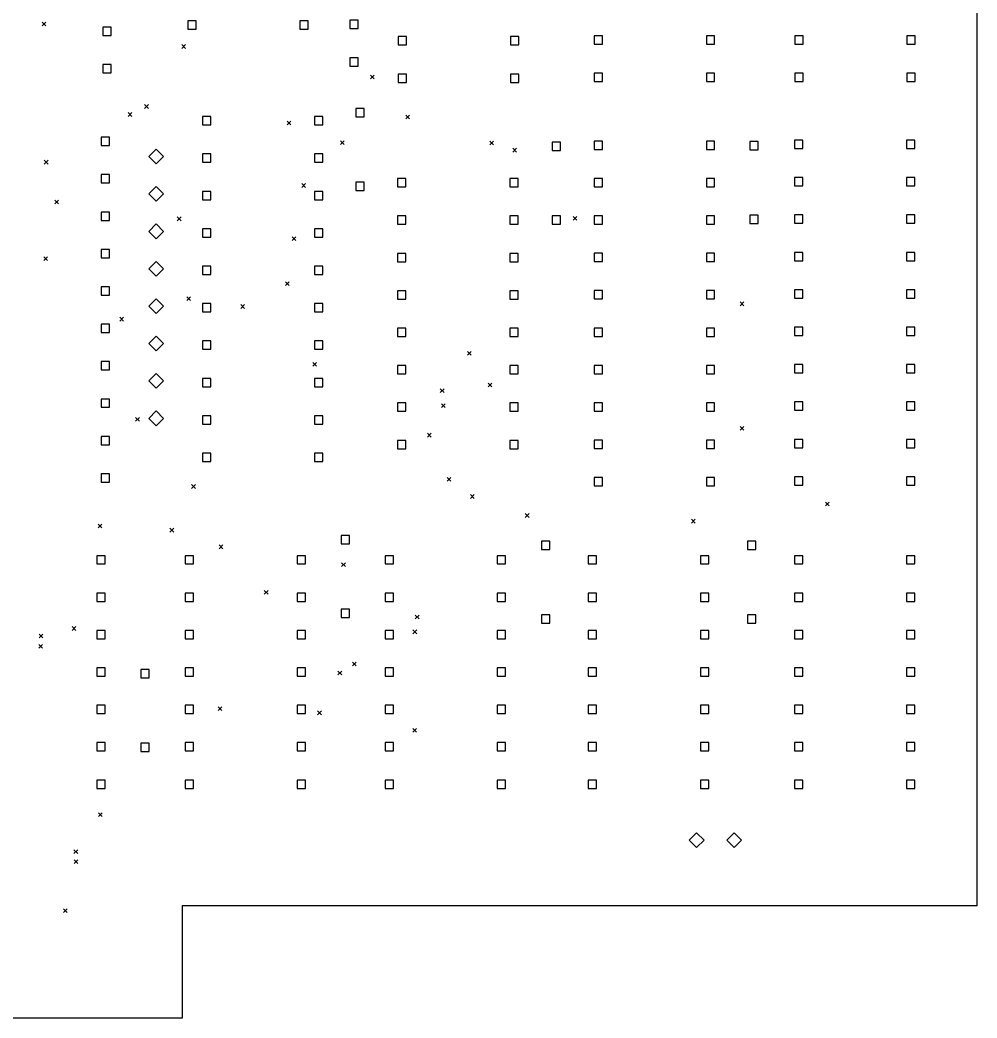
# Model space of a CAD drawing. Extents: x 0.4 to 10.5, y -7.5 to -0.9.
# Drawn here: x 7.941 to 10.5, y -6.2 to -3.531 of the extents above; entities that cross this region are included whole.
import ezdxf

# ---------------------------------------------------------------- set-up
doc = ezdxf.new("R2010")
doc.units = 0
doc.header["$MEASUREMENT"] = 0
doc.layers.add('BLACK', color=7, linetype='CONTINUOUS')

msp = doc.modelspace()

# ---------------------------------------------------------------- linework, layer by layer
at = {"layer": 'BLACK', "linetype": 'CONTINUOUS'}
for p, q in [((10.5, -5.9), (10.5, -1.15)), ((8.00033, -3.53738), (8.01033, -3.54738)), ((8.01033, -3.53738), (8.00033, -3.54738)), ((8.41192, -3.53375), (8.38965, -3.53375)), ((8.38965, -3.53375), (8.38965, -3.55602)), ((8.41192, -3.55602), (8.41192, -3.53375)), ((8.71192, -3.53375), (8.68965, -3.53375)), ((8.68965, -3.53375), (8.68965, -3.55602)), ((8.71192, -3.55602), (8.71192, -3.53375)), ((8.84578, -3.53217), (8.82351, -3.53217)), ((8.82351, -3.53217), (8.82351, -3.55444)), ((8.84578, -3.55444), (8.84578, -3.53217)), ((8.18515, -3.55028), (8.16288, -3.55028)), ((8.16288, -3.55028), (8.16288, -3.57255)), ((8.16288, -3.57255), (8.18515, -3.57255)), ((8.18515, -3.57255), (8.18515, -3.55028)), ((8.38965, -3.55602), (8.41192, -3.55602)), ((8.68965, -3.55602), (8.71192, -3.55602)), ((8.82351, -3.55444), (8.84578, -3.55444)), ((8.97492, -3.57587), (8.95264, -3.57587)), ((8.95264, -3.57587), (8.95264, -3.59814)), ((8.97492, -3.59814), (8.97492, -3.57587)), ((9.27492, -3.57587), (9.25264, -3.57587)), ((9.25264, -3.57587), (9.25264, -3.59814)), ((9.27492, -3.59814), (9.27492, -3.57587)), ((9.49854, -3.5739), (9.47627, -3.5739)), ((9.47627, -3.5739), (9.47627, -3.59618)), ((9.49854, -3.59618), (9.49854, -3.5739)), ((9.79854, -3.5739), (9.77627, -3.5739)), ((9.77627, -3.5739), (9.77627, -3.59618)), ((9.79854, -3.59618), (9.79854, -3.5739)), ((10.0348, -3.5739), (10.0125, -3.5739)), ((10.0125, -3.5739), (10.0125, -3.59618)), ((10.0348, -3.59618), (10.0348, -3.5739)), ((10.3348, -3.5739), (10.3125, -3.5739)), ((10.3125, -3.5739), (10.3125, -3.59618)), ((10.3348, -3.59618), (10.3348, -3.5739)), ((8.37367, -3.59728), (8.38367, -3.60728)), ((8.38367, -3.59728), (8.37367, -3.60728)), ((8.95264, -3.59814), (8.97492, -3.59814)), ((9.25264, -3.59814), (9.27492, -3.59814)), ((9.47627, -3.59618), (9.49854, -3.59618)), ((9.77627, -3.59618), (9.79854, -3.59618)), ((10.0125, -3.59618), (10.0348, -3.59618)), ((10.3125, -3.59618), (10.3348, -3.59618)), ((8.18515, -3.65028), (8.16288, -3.65028)), ((8.16288, -3.65028), (8.16288, -3.67255)), ((8.18515, -3.67255), (8.18515, -3.65028)), ((8.84578, -3.63217), (8.82351, -3.63217)), ((8.82351, -3.63217), (8.82351, -3.65444)), ((8.82351, -3.65444), (8.84578, -3.65444)), ((8.84578, -3.65444), (8.84578, -3.63217)), ((8.16288, -3.67255), (8.18515, -3.67255)), ((8.87814, -3.67881), (8.88814, -3.68881)), ((8.88814, -3.67881), (8.87814, -3.68881)), ((8.97492, -3.67587), (8.95264, -3.67587)), ((8.95264, -3.67587), (8.95264, -3.69814)), ((8.97492, -3.69814), (8.97492, -3.67587)), ((9.27492, -3.67587), (9.25264, -3.67587)), ((9.25264, -3.67587), (9.25264, -3.69814)), ((9.27492, -3.69814), (9.27492, -3.67587)), ((9.49854, -3.6739), (9.47627, -3.6739)), ((9.47627, -3.6739), (9.47627, -3.69617)), ((9.49854, -3.69617), (9.49854, -3.6739)), ((9.79854, -3.6739), (9.77627, -3.6739)), ((9.77627, -3.6739), (9.77627, -3.69617)), ((9.79854, -3.69617), (9.79854, -3.6739)), ((10.0348, -3.6739), (10.0125, -3.6739)), ((10.0125, -3.6739), (10.0125, -3.69617)), ((10.0348, -3.69617), (10.0348, -3.6739)), ((10.3348, -3.6739), (10.3125, -3.6739)), ((10.3125, -3.6739), (10.3125, -3.69617)), ((10.3348, -3.69617), (10.3348, -3.6739)), ((8.95264, -3.69814), (8.97492, -3.69814)), ((9.25264, -3.69814), (9.27492, -3.69814)), ((9.47627, -3.69617), (9.49854, -3.69617)), ((9.77627, -3.69617), (9.79854, -3.69617)), ((10.0125, -3.69617), (10.0348, -3.69617)), ((10.3125, -3.69617), (10.3348, -3.69617)), ((8.27463, -3.75766), (8.28463, -3.76766)), ((8.28463, -3.75766), (8.27463, -3.76766)), ((8.23074, -3.77894), (8.24074, -3.78894)), ((8.24074, -3.77894), (8.23074, -3.78894)), ((8.86153, -3.76839), (8.83926, -3.76839)), ((8.83926, -3.76839), (8.83926, -3.79066)), ((8.86153, -3.79066), (8.86153, -3.76839)), ((8.97244, -3.786), (8.98244, -3.796)), ((8.98244, -3.786), (8.97244, -3.796)), ((8.45129, -3.78965), (8.42902, -3.78965)), ((8.42902, -3.78965), (8.42902, -3.81192)), ((8.42902, -3.81192), (8.45129, -3.81192)), ((8.45129, -3.81192), (8.45129, -3.78965)), ((8.65585, -3.80211), (8.66585, -3.81211)), ((8.66585, -3.80211), (8.65585, -3.81211)), ((8.75129, -3.78965), (8.72902, -3.78965)), ((8.72902, -3.78965), (8.72902, -3.81192)), ((8.72902, -3.81192), (8.75129, -3.81192)), ((8.75129, -3.81192), (8.75129, -3.78965)), ((8.83926, -3.79066), (8.86153, -3.79066)), ((8.18043, -3.84477), (8.15816, -3.84477)), ((8.15816, -3.84477), (8.15816, -3.86704)), ((8.15816, -3.86704), (8.18043, -3.86704)), ((8.18043, -3.86704), (8.18043, -3.84477)), ((8.798, -3.8543), (8.808, -3.8643)), ((8.808, -3.8543), (8.798, -3.8643)), ((9.19737, -3.85537), (9.20737, -3.86537)), ((9.20737, -3.85537), (9.19737, -3.86537)), ((9.38614, -3.85796), (9.36386, -3.85796)), ((9.36386, -3.85796), (9.36386, -3.88023)), ((9.38614, -3.88023), (9.38614, -3.85796)), ((9.49854, -3.85501), (9.47627, -3.85501)), ((9.47627, -3.85501), (9.47627, -3.87728)), ((9.49854, -3.87728), (9.49854, -3.85501)), ((9.79854, -3.85501), (9.77627, -3.85501)), ((9.77627, -3.85501), (9.77627, -3.87728)), ((9.79854, -3.87728), (9.79854, -3.85501)), ((9.91468, -3.85599), (9.89241, -3.85599)), ((9.89241, -3.85599), (9.89241, -3.87826)), ((9.91468, -3.87826), (9.91468, -3.85599)), ((10.034, -3.85264), (10.0117, -3.85264)), ((10.0117, -3.85264), (10.0117, -3.87492)), ((10.034, -3.87492), (10.034, -3.85264)), ((10.334, -3.85264), (10.3117, -3.85264)), ((10.3117, -3.85264), (10.3117, -3.87492)), ((10.334, -3.87492), (10.334, -3.85264)), ((8.30512, -3.87677), (8.28543, -3.89646)), ((8.3248, -3.89646), (8.30512, -3.87677)), ((8.45129, -3.88965), (8.42902, -3.88965)), ((8.42902, -3.88965), (8.42902, -3.91192)), ((8.45129, -3.91192), (8.45129, -3.88965)), ((8.75129, -3.88965), (8.72902, -3.88965)), ((8.72902, -3.88965), (8.72902, -3.91192)), ((8.75129, -3.91192), (8.75129, -3.88965)), ((9.2591, -3.87438), (9.2691, -3.88438)), ((9.2691, -3.87438), (9.2591, -3.88438)), ((9.36386, -3.88023), (9.38614, -3.88023)), ((9.47627, -3.87728), (9.49854, -3.87728)), ((9.77627, -3.87728), (9.79854, -3.87728)), ((9.89241, -3.87826), (9.91468, -3.87826)), ((10.0117, -3.87492), (10.034, -3.87492)), ((10.3117, -3.87492), (10.334, -3.87492)), ((8.00638, -3.90646), (8.01638, -3.91646)), ((8.01638, -3.90646), (8.00638, -3.91646)), ((8.28543, -3.89646), (8.30512, -3.91614)), ((8.30512, -3.91614), (8.3248, -3.89646)), ((8.42902, -3.91192), (8.45129, -3.91192)), ((8.72902, -3.91192), (8.75129, -3.91192)), ((8.18043, -3.94477), (8.15816, -3.94477)), ((8.15816, -3.94477), (8.15816, -3.96704)), ((8.18043, -3.96704), (8.18043, -3.94477)), ((8.15816, -3.96704), (8.18043, -3.96704)), ((8.69465, -3.96893), (8.70465, -3.97893)), ((8.70465, -3.96893), (8.69465, -3.97893)), ((8.86153, -3.96524), (8.83926, -3.96524)), ((8.83926, -3.96524), (8.83926, -3.98751)), ((8.86153, -3.98751), (8.86153, -3.96524)), ((8.97295, -3.9554), (8.95068, -3.9554)), ((8.95068, -3.9554), (8.95068, -3.97767)), ((8.97295, -3.97767), (8.97295, -3.9554)), ((9.27295, -3.9554), (9.25068, -3.9554)), ((9.25068, -3.9554), (9.25068, -3.97767)), ((9.27295, -3.97767), (9.27295, -3.9554)), ((9.49854, -3.95501), (9.47627, -3.95501)), ((9.47627, -3.95501), (9.47627, -3.97728)), ((9.49854, -3.97728), (9.49854, -3.95501)), ((9.79854, -3.95501), (9.77627, -3.95501)), ((9.77627, -3.95501), (9.77627, -3.97728)), ((9.79854, -3.97728), (9.79854, -3.95501)), ((10.034, -3.95264), (10.0117, -3.95264)), ((10.0117, -3.95264), (10.0117, -3.97492)), ((10.0117, -3.97492), (10.034, -3.97492)), ((10.034, -3.97492), (10.034, -3.95264)), ((10.334, -3.95264), (10.3117, -3.95264)), ((10.3117, -3.95264), (10.3117, -3.97492)), ((10.3117, -3.97492), (10.334, -3.97492)), ((10.334, -3.97492), (10.334, -3.95264)), ((8.30512, -3.97677), (8.28543, -3.99646)), ((8.28543, -3.99646), (8.30512, -4.01614)), ((8.3248, -3.99646), (8.30512, -3.97677)), ((8.30512, -4.01614), (8.3248, -3.99646)), ((8.45129, -3.98965), (8.42902, -3.98965)), ((8.42902, -3.98965), (8.42902, -4.01192)), ((8.45129, -4.01192), (8.45129, -3.98965)), ((8.75129, -3.98965), (8.72902, -3.98965)), ((8.72902, -3.98965), (8.72902, -4.01192)), ((8.75129, -4.01192), (8.75129, -3.98965)), ((8.83926, -3.98751), (8.86153, -3.98751)), ((8.95068, -3.97767), (8.97295, -3.97767)), ((9.25068, -3.97767), (9.27295, -3.97767)), ((9.47627, -3.97728), (9.49854, -3.97728)), ((9.77627, -3.97728), (9.79854, -3.97728)), ((8.03463, -4.01289), (8.04463, -4.02289)), ((8.04463, -4.01289), (8.03463, -4.02289)), ((8.42902, -4.01192), (8.45129, -4.01192)), ((8.72902, -4.01192), (8.75129, -4.01192)), ((8.18043, -4.04477), (8.15816, -4.04477)), ((8.15816, -4.04477), (8.15816, -4.06704)), ((8.18043, -4.06704), (8.18043, -4.04477)), ((8.97295, -4.0554), (8.95068, -4.0554)), ((8.95068, -4.0554), (8.95068, -4.07767)), ((8.97295, -4.07767), (8.97295, -4.0554)), ((9.27295, -4.0554), (9.25068, -4.0554)), ((9.25068, -4.0554), (9.25068, -4.07767)), ((9.27295, -4.07767), (9.27295, -4.0554)), ((9.38614, -4.05481), (9.36386, -4.05481)), ((9.36386, -4.05481), (9.36386, -4.07708)), ((9.38614, -4.07708), (9.38614, -4.05481)), ((9.49854, -4.05501), (9.47627, -4.05501)), ((9.47627, -4.05501), (9.47627, -4.07728)), ((9.49854, -4.07728), (9.49854, -4.05501)), ((9.79854, -4.05501), (9.77627, -4.05501)), ((9.77627, -4.05501), (9.77627, -4.07728)), ((9.79854, -4.07728), (9.79854, -4.05501)), ((9.91468, -4.05284), (9.89241, -4.05284)), ((9.89241, -4.05284), (9.89241, -4.07511)), ((9.91468, -4.07511), (9.91468, -4.05284)), ((10.034, -4.05264), (10.0117, -4.05264)), ((10.0117, -4.05264), (10.0117, -4.07492)), ((10.034, -4.07492), (10.034, -4.05264)), ((10.334, -4.05264), (10.3117, -4.05264)), ((10.3117, -4.05264), (10.3117, -4.07492)), ((10.334, -4.07492), (10.334, -4.05264)), ((8.15816, -4.06704), (8.18043, -4.06704)), ((8.30512, -4.07677), (8.28543, -4.09646)), ((8.3248, -4.09646), (8.30512, -4.07677)), ((8.3619, -4.05809), (8.3719, -4.06809)), ((8.3719, -4.05809), (8.3619, -4.06809)), ((8.95068, -4.07767), (8.97295, -4.07767)), ((9.25068, -4.07767), (9.27295, -4.07767)), ((9.36386, -4.07708), (9.38614, -4.07708)), ((9.42014, -4.05694), (9.43014, -4.06694)), ((9.43014, -4.05694), (9.42014, -4.06694)), ((9.47627, -4.07728), (9.49854, -4.07728)), ((9.77627, -4.07728), (9.79854, -4.07728)), ((9.89241, -4.07511), (9.91468, -4.07511)), ((10.0117, -4.07492), (10.034, -4.07492)), ((10.3117, -4.07492), (10.334, -4.07492)), ((8.28543, -4.09646), (8.30512, -4.11614)), ((8.30512, -4.11614), (8.3248, -4.09646)), ((8.45129, -4.08965), (8.42902, -4.08965)), ((8.42902, -4.08965), (8.42902, -4.11192)), ((8.45129, -4.11192), (8.45129, -4.08965)), ((8.75129, -4.08965), (8.72902, -4.08965)), ((8.72902, -4.08965), (8.72902, -4.11192)), ((8.75129, -4.11192), (8.75129, -4.08965)), ((8.42902, -4.11192), (8.45129, -4.11192)), ((8.66909, -4.11138), (8.67909, -4.12138)), ((8.67909, -4.11138), (8.66909, -4.12138)), ((8.72902, -4.11192), (8.75129, -4.11192)), ((8.18043, -4.14477), (8.15816, -4.14477)), ((8.15816, -4.14477), (8.15816, -4.16704)), ((8.18043, -4.16704), (8.18043, -4.14477)), ((8.97295, -4.1554), (8.95068, -4.1554)), ((8.95068, -4.1554), (8.95068, -4.17767)), ((8.97295, -4.17767), (8.97295, -4.1554)), ((9.27295, -4.1554), (9.25068, -4.1554)), ((9.25068, -4.1554), (9.25068, -4.17767)), ((9.27295, -4.17767), (9.27295, -4.1554)), ((9.49854, -4.15501), (9.47627, -4.15501)), ((9.47627, -4.15501), (9.47627, -4.17728)), ((9.49854, -4.17728), (9.49854, -4.15501)), ((9.79854, -4.15501), (9.77627, -4.15501)), ((9.77627, -4.15501), (9.77627, -4.17728)), ((9.79854, -4.17728), (9.79854, -4.15501)), ((10.034, -4.15264), (10.0117, -4.15264)), ((10.0117, -4.15264), (10.0117, -4.17492)), ((10.034, -4.17492), (10.034, -4.15264)), ((10.334, -4.15264), (10.3117, -4.15264)), ((10.3117, -4.15264), (10.3117, -4.17492)), ((10.334, -4.17492), (10.334, -4.15264)), ((8.0051, -4.16447), (8.0151, -4.17447)), ((8.0151, -4.16447), (8.0051, -4.17447)), ((8.15816, -4.16704), (8.18043, -4.16704)), ((8.30512, -4.17677), (8.28543, -4.19646)), ((8.3248, -4.19646), (8.30512, -4.17677)), ((8.45129, -4.18965), (8.42902, -4.18965)), ((8.42902, -4.18965), (8.42902, -4.21192)), ((8.45129, -4.21192), (8.45129, -4.18965)), ((8.75129, -4.18965), (8.72902, -4.18965)), ((8.72902, -4.18965), (8.72902, -4.21192)), ((8.75129, -4.21192), (8.75129, -4.18965)), ((8.95068, -4.17767), (8.97295, -4.17767)), ((9.25068, -4.17767), (9.27295, -4.17767)), ((9.47627, -4.17728), (9.49854, -4.17728)), ((9.77627, -4.17728), (9.79854, -4.17728)), ((10.0117, -4.17492), (10.034, -4.17492)), ((10.3117, -4.17492), (10.334, -4.17492)), ((8.28543, -4.19646), (8.30512, -4.21614)), ((8.30512, -4.21614), (8.3248, -4.19646)), ((8.42902, -4.21192), (8.45129, -4.21192)), ((8.72902, -4.21192), (8.75129, -4.21192)), ((8.65114, -4.23106), (8.66114, -4.24106)), ((8.66114, -4.23106), (8.65114, -4.24106)), ((8.18043, -4.24477), (8.15816, -4.24477)), ((8.15816, -4.24477), (8.15816, -4.26704)), ((8.15816, -4.26704), (8.18043, -4.26704)), ((8.18043, -4.26704), (8.18043, -4.24477)), ((8.97295, -4.2554), (8.95068, -4.2554)), ((8.95068, -4.2554), (8.95068, -4.27767)), ((8.97295, -4.27767), (8.97295, -4.2554)), ((9.27295, -4.2554), (9.25068, -4.2554)), ((9.25068, -4.2554), (9.25068, -4.27767)), ((9.27295, -4.27767), (9.27295, -4.2554)), ((9.49854, -4.25501), (9.47627, -4.25501)), ((9.47627, -4.25501), (9.47627, -4.27728)), ((9.49854, -4.27728), (9.49854, -4.25501)), ((9.79854, -4.25501), (9.77627, -4.25501)), ((9.77627, -4.25501), (9.77627, -4.27728)), ((9.79854, -4.27728), (9.79854, -4.25501)), ((10.034, -4.25264), (10.0117, -4.25264)), ((10.0117, -4.25264), (10.0117, -4.27492)), ((10.034, -4.27492), (10.034, -4.25264)), ((10.334, -4.25264), (10.3117, -4.25264)), ((10.3117, -4.25264), (10.3117, -4.27492)), ((10.334, -4.27492), (10.334, -4.25264)), ((8.30512, -4.27677), (8.28543, -4.29646)), ((8.28543, -4.29646), (8.30512, -4.31614)), ((8.3248, -4.29646), (8.30512, -4.27677)), ((8.30512, -4.31614), (8.3248, -4.29646)), ((8.38702, -4.27159), (8.39702, -4.28159)), ((8.39702, -4.27159), (8.38702, -4.28159)), ((8.45129, -4.28965), (8.42902, -4.28965)), ((8.42902, -4.28965), (8.42902, -4.31192)), ((8.45129, -4.31192), (8.45129, -4.28965)), ((8.53178, -4.29241), (8.54178, -4.30241)), ((8.54178, -4.29241), (8.53178, -4.30241)), ((8.75129, -4.28965), (8.72902, -4.28965)), ((8.72902, -4.28965), (8.72902, -4.31192)), ((8.75129, -4.31192), (8.75129, -4.28965)), ((8.95068, -4.27767), (8.97295, -4.27767)), ((9.25068, -4.27767), (9.27295, -4.27767)), ((9.47627, -4.27728), (9.49854, -4.27728)), ((9.77627, -4.27728), (9.79854, -4.27728)), ((9.86628, -4.28529), (9.87628, -4.29529)), ((9.87628, -4.28529), (9.86628, -4.29529)), ((10.0117, -4.27492), (10.034, -4.27492)), ((10.3117, -4.27492), (10.334, -4.27492)), ((8.42902, -4.31192), (8.45129, -4.31192)), ((8.72902, -4.31192), (8.75129, -4.31192)), ((8.18043, -4.34477), (8.15816, -4.34477)), ((8.15816, -4.34477), (8.15816, -4.36704)), ((8.18043, -4.36704), (8.18043, -4.34477)), ((8.20847, -4.32635), (8.21847, -4.33635)), ((8.21847, -4.32635), (8.20847, -4.33635)), ((8.15816, -4.36704), (8.18043, -4.36704)), ((8.97295, -4.3554), (8.95068, -4.3554)), ((8.95068, -4.3554), (8.95068, -4.37767)), ((8.97295, -4.37767), (8.97295, -4.3554)), ((9.27295, -4.3554), (9.25068, -4.3554)), ((9.25068, -4.3554), (9.25068, -4.37767)), ((9.27295, -4.37767), (9.27295, -4.3554)), ((9.49854, -4.35501), (9.47627, -4.35501)), ((9.47627, -4.35501), (9.47627, -4.37728)), ((9.49854, -4.37728), (9.49854, -4.35501)), ((9.79854, -4.35501), (9.77627, -4.35501)), ((9.77627, -4.35501), (9.77627, -4.37728)), ((9.79854, -4.37728), (9.79854, -4.35501)), ((10.034, -4.35264), (10.0117, -4.35264)), ((10.0117, -4.35264), (10.0117, -4.37492)), ((10.0117, -4.37492), (10.034, -4.37492)), ((10.034, -4.37492), (10.034, -4.35264)), ((10.334, -4.35264), (10.3117, -4.35264)), ((10.3117, -4.35264), (10.3117, -4.37492)), ((10.3117, -4.37492), (10.334, -4.37492)), ((10.334, -4.37492), (10.334, -4.35264)), ((8.30512, -4.37677), (8.28543, -4.39646)), ((8.28543, -4.39646), (8.30512, -4.41614)), ((8.3248, -4.39646), (8.30512, -4.37677)), ((8.30512, -4.41614), (8.3248, -4.39646)), ((8.45129, -4.38965), (8.42902, -4.38965)), ((8.42902, -4.38965), (8.42902, -4.41192)), ((8.45129, -4.41192), (8.45129, -4.38965)), ((8.75129, -4.38965), (8.72902, -4.38965)), ((8.72902, -4.38965), (8.72902, -4.41192)), ((8.75129, -4.41192), (8.75129, -4.38965)), ((8.95068, -4.37767), (8.97295, -4.37767)), ((9.25068, -4.37767), (9.27295, -4.37767)), ((9.47627, -4.37728), (9.49854, -4.37728)), ((9.77627, -4.37728), (9.79854, -4.37728)), ((8.42902, -4.41192), (8.45129, -4.41192)), ((8.72902, -4.41192), (8.75129, -4.41192)), ((9.13765, -4.41742), (9.14765, -4.42742)), ((9.14765, -4.41742), (9.13765, -4.42742)), ((8.18043, -4.44477), (8.15816, -4.44477)), ((8.15816, -4.44477), (8.15816, -4.46704)), ((8.18043, -4.46704), (8.18043, -4.44477)), ((8.72407, -4.44696), (8.73407, -4.45696)), ((8.73407, -4.44696), (8.72407, -4.45696)), ((8.97295, -4.4554), (8.95068, -4.4554)), ((8.95068, -4.4554), (8.95068, -4.47767)), ((8.97295, -4.47767), (8.97295, -4.4554)), ((9.27295, -4.4554), (9.25068, -4.4554)), ((9.25068, -4.4554), (9.25068, -4.47767)), ((9.27295, -4.47767), (9.27295, -4.4554)), ((9.49854, -4.45501), (9.47627, -4.45501)), ((9.47627, -4.45501), (9.47627, -4.47728)), ((9.49854, -4.47728), (9.49854, -4.45501)), ((9.79854, -4.45501), (9.77627, -4.45501)), ((9.77627, -4.45501), (9.77627, -4.47728)), ((9.79854, -4.47728), (9.79854, -4.45501)), ((10.034, -4.45264), (10.0117, -4.45264)), ((10.0117, -4.45264), (10.0117, -4.47492)), ((10.034, -4.47492), (10.034, -4.45264)), ((10.334, -4.45264), (10.3117, -4.45264)), ((10.3117, -4.45264), (10.3117, -4.47492)), ((10.334, -4.47492), (10.334, -4.45264)), ((8.15816, -4.46704), (8.18043, -4.46704)), ((8.30512, -4.47677), (8.28543, -4.49646)), ((8.3248, -4.49646), (8.30512, -4.47677)), ((8.95068, -4.47767), (8.97295, -4.47767)), ((9.25068, -4.47767), (9.27295, -4.47767)), ((9.47627, -4.47728), (9.49854, -4.47728)), ((9.77627, -4.47728), (9.79854, -4.47728)), ((10.0117, -4.47492), (10.034, -4.47492)), ((10.3117, -4.47492), (10.334, -4.47492)), ((8.28543, -4.49646), (8.30512, -4.51614)), ((8.30512, -4.51614), (8.3248, -4.49646)), ((8.45129, -4.48965), (8.42902, -4.48965)), ((8.42902, -4.48965), (8.42902, -4.51192)), ((8.45129, -4.51192), (8.45129, -4.48965)), ((8.75129, -4.48965), (8.72902, -4.48965)), ((8.72902, -4.48965), (8.72902, -4.51192)), ((8.75129, -4.51192), (8.75129, -4.48965)), ((9.19273, -4.50228), (9.20273, -4.51228)), ((9.20273, -4.50228), (9.19273, -4.51228)), ((8.42902, -4.51192), (8.45129, -4.51192)), ((8.72902, -4.51192), (8.75129, -4.51192)), ((9.06503, -4.51717), (9.07503, -4.52717)), ((9.07503, -4.51717), (9.06503, -4.52717)), ((8.18043, -4.54477), (8.15816, -4.54477)), ((8.15816, -4.54477), (8.15816, -4.56704)), ((8.18043, -4.56704), (8.18043, -4.54477)), ((8.97295, -4.5554), (8.95068, -4.5554)), ((8.95068, -4.5554), (8.95068, -4.57767)), ((8.97295, -4.57767), (8.97295, -4.5554)), ((9.0683, -4.55743), (9.0783, -4.56743)), ((9.0783, -4.55743), (9.0683, -4.56743)), ((9.27295, -4.5554), (9.25068, -4.5554)), ((9.25068, -4.5554), (9.25068, -4.57767)), ((9.27295, -4.57767), (9.27295, -4.5554)), ((9.49854, -4.55501), (9.47627, -4.55501)), ((9.47627, -4.55501), (9.47627, -4.57728)), ((9.49854, -4.57728), (9.49854, -4.55501)), ((9.79854, -4.55501), (9.77627, -4.55501)), ((9.77627, -4.55501), (9.77627, -4.57728)), ((9.79854, -4.57728), (9.79854, -4.55501)), ((10.034, -4.55264), (10.0117, -4.55264)), ((10.0117, -4.55264), (10.0117, -4.57492)), ((10.034, -4.57492), (10.034, -4.55264)), ((10.334, -4.55264), (10.3117, -4.55264)), ((10.3117, -4.55264), (10.3117, -4.57492)), ((10.334, -4.57492), (10.334, -4.55264)), ((8.15816, -4.56704), (8.18043, -4.56704)), ((8.30512, -4.57677), (8.28543, -4.59646)), ((8.3248, -4.59646), (8.30512, -4.57677)), ((8.45129, -4.58965), (8.42902, -4.58965)), ((8.42902, -4.58965), (8.42902, -4.61192)), ((8.45129, -4.61192), (8.45129, -4.58965)), ((8.75129, -4.58965), (8.72902, -4.58965)), ((8.72902, -4.58965), (8.72902, -4.61192)), ((8.75129, -4.61192), (8.75129, -4.58965)), ((8.95068, -4.57767), (8.97295, -4.57767)), ((9.25068, -4.57767), (9.27295, -4.57767)), ((9.47627, -4.57728), (9.49854, -4.57728)), ((9.77627, -4.57728), (9.79854, -4.57728)), ((10.0117, -4.57492), (10.034, -4.57492)), ((10.3117, -4.57492), (10.334, -4.57492)), ((8.25047, -4.59381), (8.26047, -4.60381)), ((8.26047, -4.59381), (8.25047, -4.60381)), ((8.28543, -4.59646), (8.30512, -4.61614)), ((8.30512, -4.61614), (8.3248, -4.59646)), ((8.42902, -4.61192), (8.45129, -4.61192)), ((8.72902, -4.61192), (8.75129, -4.61192)), ((9.03098, -4.63642), (9.04098, -4.64642)), ((9.04098, -4.63642), (9.03098, -4.64642)), ((9.86657, -4.61791), (9.87657, -4.62791)), ((9.87657, -4.61791), (9.86657, -4.62791)), ((8.18043, -4.64477), (8.15816, -4.64477)), ((8.15816, -4.64477), (8.15816, -4.66704)), ((8.15816, -4.66704), (8.18043, -4.66704)), ((8.18043, -4.66704), (8.18043, -4.64477)), ((8.97295, -4.6554), (8.95068, -4.6554)), ((8.95068, -4.6554), (8.95068, -4.67767)), ((8.97295, -4.67767), (8.97295, -4.6554)), ((9.27295, -4.6554), (9.25068, -4.6554)), ((9.25068, -4.6554), (9.25068, -4.67767)), ((9.27295, -4.67767), (9.27295, -4.6554)), ((9.49854, -4.65501), (9.47627, -4.65501)), ((9.47627, -4.65501), (9.47627, -4.67728)), ((9.49854, -4.67728), (9.49854, -4.65501)), ((9.79854, -4.65501), (9.77627, -4.65501)), ((9.77627, -4.65501), (9.77627, -4.67728)), ((9.79854, -4.67728), (9.79854, -4.65501)), ((10.034, -4.65264), (10.0117, -4.65264)), ((10.0117, -4.65264), (10.0117, -4.67492)), ((10.034, -4.67492), (10.034, -4.65264)), ((10.334, -4.65264), (10.3117, -4.65264)), ((10.3117, -4.65264), (10.3117, -4.67492)), ((10.334, -4.67492), (10.334, -4.65264)), ((8.45129, -4.68965), (8.42902, -4.68965)), ((8.42902, -4.68965), (8.42902, -4.71192)), ((8.45129, -4.71192), (8.45129, -4.68965)), ((8.75129, -4.68965), (8.72902, -4.68965)), ((8.72902, -4.68965), (8.72902, -4.71192)), ((8.75129, -4.71192), (8.75129, -4.68965)), ((8.95068, -4.67767), (8.97295, -4.67767)), ((9.25068, -4.67767), (9.27295, -4.67767)), ((9.47627, -4.67728), (9.49854, -4.67728)), ((9.77627, -4.67728), (9.79854, -4.67728)), ((10.0117, -4.67492), (10.034, -4.67492)), ((10.3117, -4.67492), (10.334, -4.67492)), ((8.42902, -4.71192), (8.45129, -4.71192)), ((8.72902, -4.71192), (8.75129, -4.71192)), ((8.18043, -4.74477), (8.15816, -4.74477)), ((8.15816, -4.74477), (8.15816, -4.76704)), ((8.18043, -4.76704), (8.18043, -4.74477)), ((8.15816, -4.76704), (8.18043, -4.76704)), ((8.40016, -4.77368), (8.41016, -4.78368)), ((8.41016, -4.77368), (8.40016, -4.78368)), ((9.08301, -4.75467), (9.09301, -4.76467)), ((9.09301, -4.75467), (9.08301, -4.76467)), ((9.49854, -4.75501), (9.47627, -4.75501)), ((9.47627, -4.75501), (9.47627, -4.77728)), ((9.49854, -4.77728), (9.49854, -4.75501)), ((9.79854, -4.75501), (9.77627, -4.75501)), ((9.77627, -4.75501), (9.77627, -4.77728)), ((9.79854, -4.77728), (9.79854, -4.75501)), ((10.034, -4.75264), (10.0117, -4.75264)), ((10.0117, -4.75264), (10.0117, -4.77492)), ((10.0117, -4.77492), (10.034, -4.77492)), ((10.034, -4.77492), (10.034, -4.75264)), ((10.334, -4.75264), (10.3117, -4.75264)), ((10.3117, -4.75264), (10.3117, -4.77492)), ((10.3117, -4.77492), (10.334, -4.77492)), ((10.334, -4.77492), (10.334, -4.75264)), ((9.14533, -4.80054), (9.15533, -4.81054)), ((9.15533, -4.80054), (9.14533, -4.81054)), ((9.47627, -4.77728), (9.49854, -4.77728)), ((9.77627, -4.77728), (9.79854, -4.77728)), ((10.095, -4.82027), (10.105, -4.83027)), ((10.105, -4.82027), (10.095, -4.83027)), ((9.2923, -4.85125), (9.3023, -4.86125)), ((9.3023, -4.85125), (9.2923, -4.86125)), ((8.15051, -4.87931), (8.16051, -4.88931)), ((8.16051, -4.87931), (8.15051, -4.88931)), ((9.73644, -4.86633), (9.74644, -4.87633)), ((9.74644, -4.86633), (9.73644, -4.87633)), ((8.34233, -4.89052), (8.35233, -4.90052)), ((8.35233, -4.89052), (8.34233, -4.90052)), ((8.82216, -4.91012), (8.79989, -4.91012)), ((8.79989, -4.91012), (8.79989, -4.9324)), ((8.82216, -4.9324), (8.82216, -4.91012)), ((8.47374, -4.93507), (8.48374, -4.94507)), ((8.48374, -4.93507), (8.47374, -4.94507)), ((8.79989, -4.9324), (8.82216, -4.9324)), ((9.35759, -4.92489), (9.33532, -4.92489)), ((9.33532, -4.92489), (9.33532, -4.94716)), ((9.35759, -4.94716), (9.35759, -4.92489)), ((9.90877, -4.92489), (9.8865, -4.92489)), ((9.8865, -4.92489), (9.8865, -4.94716)), ((9.90877, -4.94716), (9.90877, -4.92489)), ((8.1694, -4.96367), (8.14713, -4.96367)), ((8.14713, -4.96367), (8.14713, -4.98594)), ((8.1694, -4.98594), (8.1694, -4.96367)), ((8.40484, -4.96367), (8.38257, -4.96367)), ((8.38257, -4.96367), (8.38257, -4.98594)), ((8.40484, -4.98594), (8.40484, -4.96367)), ((8.70484, -4.96367), (8.68257, -4.96367)), ((8.68257, -4.96367), (8.68257, -4.98594)), ((8.70484, -4.98594), (8.70484, -4.96367)), ((8.93948, -4.96367), (8.91721, -4.96367)), ((8.91721, -4.96367), (8.91721, -4.98594)), ((8.93948, -4.98594), (8.93948, -4.96367)), ((9.23948, -4.96367), (9.21721, -4.96367)), ((9.21721, -4.96367), (9.21721, -4.98594)), ((9.23948, -4.98594), (9.23948, -4.96367)), ((9.33532, -4.94716), (9.35759, -4.94716)), ((9.48279, -4.96367), (9.46052, -4.96367)), ((9.46052, -4.96367), (9.46052, -4.98594)), ((9.48279, -4.98594), (9.48279, -4.96367)), ((9.78279, -4.96367), (9.76052, -4.96367)), ((9.76052, -4.96367), (9.76052, -4.98594)), ((9.78279, -4.98594), (9.78279, -4.96367)), ((9.8865, -4.94716), (9.90877, -4.94716)), ((10.034, -4.96367), (10.0117, -4.96367)), ((10.0117, -4.96367), (10.0117, -4.98594)), ((10.034, -4.98594), (10.034, -4.96367)), ((10.334, -4.96367), (10.3117, -4.96367)), ((10.3117, -4.96367), (10.3117, -4.98594)), ((10.334, -4.98594), (10.334, -4.96367)), ((8.14713, -4.98594), (8.1694, -4.98594)), ((8.38257, -4.98594), (8.40484, -4.98594)), ((8.68257, -4.98594), (8.70484, -4.98594)), ((8.80122, -4.98241), (8.81122, -4.99241)), ((8.81122, -4.98241), (8.80122, -4.99241)), ((8.91721, -4.98594), (8.93948, -4.98594)), ((9.21721, -4.98594), (9.23948, -4.98594)), ((9.46052, -4.98594), (9.48279, -4.98594)), ((9.76052, -4.98594), (9.78279, -4.98594)), ((10.0117, -4.98594), (10.034, -4.98594)), ((10.3117, -4.98594), (10.334, -4.98594)), ((8.1694, -5.06367), (8.14713, -5.06367)), ((8.14713, -5.06367), (8.14713, -5.08594)), ((8.1694, -5.08594), (8.1694, -5.06367)), ((8.40484, -5.06367), (8.38257, -5.06367)), ((8.38257, -5.06367), (8.38257, -5.08594)), ((8.40484, -5.08594), (8.40484, -5.06367)), ((8.59445, -5.05637), (8.60445, -5.06637)), ((8.60445, -5.05637), (8.59445, -5.06637)), ((8.70484, -5.06367), (8.68257, -5.06367)), ((8.68257, -5.06367), (8.68257, -5.08594)), ((8.70484, -5.08594), (8.70484, -5.06367)), ((8.93948, -5.06367), (8.91721, -5.06367)), ((8.91721, -5.06367), (8.91721, -5.08594)), ((8.93948, -5.08594), (8.93948, -5.06367)), ((9.23948, -5.06367), (9.21721, -5.06367)), ((9.21721, -5.06367), (9.21721, -5.08594)), ((9.23948, -5.08594), (9.23948, -5.06367)), ((9.48279, -5.06367), (9.46052, -5.06367)), ((9.46052, -5.06367), (9.46052, -5.08594)), ((9.48279, -5.08594), (9.48279, -5.06367)), ((9.78279, -5.06367), (9.76052, -5.06367)), ((9.76052, -5.06367), (9.76052, -5.08594)), ((9.78279, -5.08594), (9.78279, -5.06367)), ((10.034, -5.06367), (10.0117, -5.06367)), ((10.0117, -5.06367), (10.0117, -5.08594)), ((10.034, -5.08594), (10.034, -5.06367)), ((10.334, -5.06367), (10.3117, -5.06367)), ((10.3117, -5.06367), (10.3117, -5.08594)), ((10.334, -5.08594), (10.334, -5.06367)), ((8.14713, -5.08594), (8.1694, -5.08594)), ((8.38257, -5.08594), (8.40484, -5.08594)), ((8.68257, -5.08594), (8.70484, -5.08594)), ((8.91721, -5.08594), (8.93948, -5.08594)), ((9.21721, -5.08594), (9.23948, -5.08594)), ((9.46052, -5.08594), (9.48279, -5.08594)), ((9.76052, -5.08594), (9.78279, -5.08594)), ((10.0117, -5.08594), (10.034, -5.08594)), ((10.3117, -5.08594), (10.334, -5.08594)), ((8.82216, -5.10697), (8.79989, -5.10697)), ((8.79989, -5.10697), (8.79989, -5.12925)), ((8.82216, -5.12925), (8.82216, -5.10697)), ((8.99818, -5.12259), (9.00818, -5.13259)), ((9.00818, -5.12259), (8.99818, -5.13259)), ((9.35759, -5.12174), (9.33532, -5.12174)), ((9.33532, -5.12174), (9.33532, -5.14401)), ((9.35759, -5.14401), (9.35759, -5.12174)), ((9.90877, -5.12174), (9.8865, -5.12174)), ((9.8865, -5.12174), (9.8865, -5.14401)), ((9.90877, -5.14401), (9.90877, -5.12174)), ((8.79989, -5.12925), (8.82216, -5.12925)), ((9.33532, -5.14401), (9.35759, -5.14401)), ((9.8865, -5.14401), (9.90877, -5.14401)), ((7.99278, -5.17349), (8.00278, -5.18349)), ((8.00278, -5.17349), (7.99278, -5.18349)), ((8.08039, -5.15351), (8.09039, -5.16351)), ((8.09039, -5.15351), (8.08039, -5.16351)), ((8.1694, -5.16367), (8.14713, -5.16367)), ((8.14713, -5.16367), (8.14713, -5.18594)), ((8.1694, -5.18594), (8.1694, -5.16367)), ((8.40484, -5.16367), (8.38257, -5.16367)), ((8.38257, -5.16367), (8.38257, -5.18594)), ((8.40484, -5.18594), (8.40484, -5.16367)), ((8.70484, -5.16367), (8.68257, -5.16367)), ((8.68257, -5.16367), (8.68257, -5.18594)), ((8.70484, -5.18594), (8.70484, -5.16367)), ((8.93948, -5.16367), (8.91721, -5.16367)), ((8.91721, -5.16367), (8.91721, -5.18594)), ((8.93948, -5.18594), (8.93948, -5.16367)), ((8.99198, -5.16228), (9.00198, -5.17228)), ((9.00198, -5.16228), (8.99198, -5.17228)), ((9.23948, -5.16367), (9.21721, -5.16367)), ((9.21721, -5.16367), (9.21721, -5.18594)), ((9.23948, -5.18594), (9.23948, -5.16367)), ((9.48279, -5.16367), (9.46052, -5.16367)), ((9.46052, -5.16367), (9.46052, -5.18594)), ((9.48279, -5.18594), (9.48279, -5.16367)), ((9.78279, -5.16367), (9.76052, -5.16367)), ((9.76052, -5.16367), (9.76052, -5.18594)), ((9.78279, -5.18594), (9.78279, -5.16367)), ((10.034, -5.16367), (10.0117, -5.16367)), ((10.0117, -5.16367), (10.0117, -5.18594)), ((10.034, -5.18594), (10.034, -5.16367)), ((10.334, -5.16367), (10.3117, -5.16367)), ((10.3117, -5.16367), (10.3117, -5.18594)), ((10.334, -5.18594), (10.334, -5.16367)), ((7.99175, -5.20142), (8.00175, -5.21142)), ((8.00175, -5.20142), (7.99175, -5.21142)), ((8.14713, -5.18594), (8.1694, -5.18594)), ((8.38257, -5.18594), (8.40484, -5.18594)), ((8.68257, -5.18594), (8.70484, -5.18594)), ((8.91721, -5.18594), (8.93948, -5.18594)), ((9.21721, -5.18594), (9.23948, -5.18594)), ((9.46052, -5.18594), (9.48279, -5.18594)), ((9.76052, -5.18594), (9.78279, -5.18594)), ((10.0117, -5.18594), (10.034, -5.18594)), ((10.3117, -5.18594), (10.334, -5.18594)), ((8.82997, -5.2485), (8.83997, -5.2585)), ((8.83997, -5.2485), (8.82997, -5.2585)), ((8.1694, -5.26367), (8.14713, -5.26367)), ((8.14713, -5.26367), (8.14713, -5.28594)), ((8.1694, -5.28594), (8.1694, -5.26367)), ((8.28673, -5.26839), (8.26445, -5.26839)), ((8.26445, -5.26839), (8.26445, -5.29066)), ((8.28673, -5.29066), (8.28673, -5.26839)), ((8.40484, -5.26367), (8.38257, -5.26367)), ((8.38257, -5.26367), (8.38257, -5.28594)), ((8.40484, -5.28594), (8.40484, -5.26367)), ((8.70484, -5.26367), (8.68257, -5.26367)), ((8.68257, -5.26367), (8.68257, -5.28594)), ((8.70484, -5.28594), (8.70484, -5.26367)), ((8.7914, -5.27259), (8.8014, -5.28259)), ((8.8014, -5.27259), (8.7914, -5.28259)), ((8.93948, -5.26367), (8.91721, -5.26367)), ((8.91721, -5.26367), (8.91721, -5.28594)), ((8.93948, -5.28594), (8.93948, -5.26367)), ((9.23948, -5.26367), (9.21721, -5.26367)), ((9.21721, -5.26367), (9.21721, -5.28594)), ((9.23948, -5.28594), (9.23948, -5.26367)), ((9.48279, -5.26367), (9.46052, -5.26367)), ((9.46052, -5.26367), (9.46052, -5.28594)), ((9.48279, -5.28594), (9.48279, -5.26367)), ((9.78279, -5.26367), (9.76052, -5.26367)), ((9.76052, -5.26367), (9.76052, -5.28594)), ((9.78279, -5.28594), (9.78279, -5.26367)), ((10.034, -5.26367), (10.0117, -5.26367)), ((10.0117, -5.26367), (10.0117, -5.28594)), ((10.034, -5.28594), (10.034, -5.26367)), ((10.334, -5.26367), (10.3117, -5.26367)), ((10.3117, -5.26367), (10.3117, -5.28594)), ((10.334, -5.28594), (10.334, -5.26367)), ((8.14713, -5.28594), (8.1694, -5.28594)), ((8.26445, -5.29066), (8.28673, -5.29066)), ((8.38257, -5.28594), (8.40484, -5.28594)), ((8.68257, -5.28594), (8.70484, -5.28594)), ((8.91721, -5.28594), (8.93948, -5.28594)), ((9.21721, -5.28594), (9.23948, -5.28594)), ((9.46052, -5.28594), (9.48279, -5.28594)), ((9.76052, -5.28594), (9.78279, -5.28594)), ((10.0117, -5.28594), (10.034, -5.28594)), ((10.3117, -5.28594), (10.334, -5.28594)), ((8.1694, -5.36367), (8.14713, -5.36367)), ((8.14713, -5.36367), (8.14713, -5.38594)), ((8.1694, -5.38594), (8.1694, -5.36367)), ((8.40484, -5.36367), (8.38257, -5.36367)), ((8.38257, -5.36367), (8.38257, -5.38594)), ((8.40484, -5.38594), (8.40484, -5.36367)), ((8.70484, -5.36367), (8.68257, -5.36367)), ((8.68257, -5.36367), (8.68257, -5.38594)), ((8.70484, -5.38594), (8.70484, -5.36367)), ((8.93948, -5.36367), (8.91721, -5.36367)), ((8.91721, -5.36367), (8.91721, -5.38594)), ((8.93948, -5.38594), (8.93948, -5.36367)), ((9.23948, -5.36367), (9.21721, -5.36367)), ((9.21721, -5.36367), (9.21721, -5.38594)), ((9.23948, -5.38594), (9.23948, -5.36367)), ((9.48279, -5.36367), (9.46052, -5.36367)), ((9.46052, -5.36367), (9.46052, -5.38594)), ((9.48279, -5.38594), (9.48279, -5.36367)), ((9.78279, -5.36367), (9.76052, -5.36367)), ((9.76052, -5.36367), (9.76052, -5.38594)), ((9.78279, -5.38594), (9.78279, -5.36367)), ((10.034, -5.36367), (10.0117, -5.36367)), ((10.0117, -5.36367), (10.0117, -5.38594)), ((10.034, -5.38594), (10.034, -5.36367)), ((10.334, -5.36367), (10.3117, -5.36367)), ((10.3117, -5.36367), (10.3117, -5.38594)), ((10.334, -5.38594), (10.334, -5.36367)), ((8.14713, -5.38594), (8.1694, -5.38594)), ((8.38257, -5.38594), (8.40484, -5.38594)), ((8.47097, -5.36763), (8.48097, -5.37763)), ((8.48097, -5.36763), (8.47097, -5.37763)), ((8.68257, -5.38594), (8.70484, -5.38594)), ((8.7371, -5.37896), (8.7471, -5.38896)), ((8.7471, -5.37896), (8.7371, -5.38896)), ((8.91721, -5.38594), (8.93948, -5.38594)), ((9.21721, -5.38594), (9.23948, -5.38594)), ((9.46052, -5.38594), (9.48279, -5.38594)), ((9.76052, -5.38594), (9.78279, -5.38594)), ((10.0117, -5.38594), (10.034, -5.38594)), ((10.3117, -5.38594), (10.334, -5.38594)), ((8.99118, -5.42581), (9.00118, -5.43581)), ((9.00118, -5.42581), (8.99118, -5.43581)), ((8.1694, -5.46367), (8.14713, -5.46367)), ((8.14713, -5.46367), (8.14713, -5.48594)), ((8.1694, -5.48594), (8.1694, -5.46367)), ((8.28673, -5.46524), (8.26445, -5.46524)), ((8.26445, -5.46524), (8.26445, -5.48751)), ((8.28673, -5.48751), (8.28673, -5.46524)), ((8.40484, -5.46367), (8.38257, -5.46367)), ((8.38257, -5.46367), (8.38257, -5.48594)), ((8.40484, -5.48594), (8.40484, -5.46367)), ((8.70484, -5.46367), (8.68257, -5.46367)), ((8.68257, -5.46367), (8.68257, -5.48594)), ((8.70484, -5.48594), (8.70484, -5.46367)), ((8.93948, -5.46367), (8.91721, -5.46367)), ((8.91721, -5.46367), (8.91721, -5.48594)), ((8.93948, -5.48594), (8.93948, -5.46367)), ((9.23948, -5.46367), (9.21721, -5.46367)), ((9.21721, -5.46367), (9.21721, -5.48594)), ((9.23948, -5.48594), (9.23948, -5.46367)), ((9.48279, -5.46367), (9.46052, -5.46367)), ((9.46052, -5.46367), (9.46052, -5.48594)), ((9.48279, -5.48594), (9.48279, -5.46367)), ((9.78279, -5.46367), (9.76052, -5.46367)), ((9.76052, -5.46367), (9.76052, -5.48594)), ((9.78279, -5.48594), (9.78279, -5.46367)), ((10.034, -5.46367), (10.0117, -5.46367)), ((10.0117, -5.46367), (10.0117, -5.48594)), ((10.034, -5.48594), (10.034, -5.46367)), ((10.334, -5.46367), (10.3117, -5.46367)), ((10.3117, -5.46367), (10.3117, -5.48594)), ((10.334, -5.48594), (10.334, -5.46367)), ((8.14713, -5.48594), (8.1694, -5.48594)), ((8.26445, -5.48751), (8.28673, -5.48751)), ((8.38257, -5.48594), (8.40484, -5.48594)), ((8.68257, -5.48594), (8.70484, -5.48594)), ((8.91721, -5.48594), (8.93948, -5.48594)), ((9.21721, -5.48594), (9.23948, -5.48594)), ((9.46052, -5.48594), (9.48279, -5.48594)), ((9.76052, -5.48594), (9.78279, -5.48594)), ((10.0117, -5.48594), (10.034, -5.48594)), ((10.3117, -5.48594), (10.334, -5.48594)), ((8.1694, -5.56367), (8.14713, -5.56367)), ((8.14713, -5.56367), (8.14713, -5.58594)), ((8.1694, -5.58594), (8.1694, -5.56367)), ((8.40484, -5.56367), (8.38257, -5.56367)), ((8.38257, -5.56367), (8.38257, -5.58594)), ((8.40484, -5.58594), (8.40484, -5.56367)), ((8.70484, -5.56367), (8.68257, -5.56367)), ((8.68257, -5.56367), (8.68257, -5.58594)), ((8.70484, -5.58594), (8.70484, -5.56367)), ((8.93948, -5.56367), (8.91721, -5.56367)), ((8.91721, -5.56367), (8.91721, -5.58594)), ((8.93948, -5.58594), (8.93948, -5.56367)), ((9.23948, -5.56367), (9.21721, -5.56367)), ((9.21721, -5.56367), (9.21721, -5.58594)), ((9.23948, -5.58594), (9.23948, -5.56367)), ((9.48279, -5.56367), (9.46052, -5.56367)), ((9.46052, -5.56367), (9.46052, -5.58594)), ((9.48279, -5.58594), (9.48279, -5.56367)), ((9.78279, -5.56367), (9.76052, -5.56367)), ((9.76052, -5.56367), (9.76052, -5.58594)), ((9.78279, -5.58594), (9.78279, -5.56367)), ((10.034, -5.56367), (10.0117, -5.56367)), ((10.0117, -5.56367), (10.0117, -5.58594)), ((10.034, -5.58594), (10.034, -5.56367)), ((10.334, -5.56367), (10.3117, -5.56367)), ((10.3117, -5.56367), (10.3117, -5.58594)), ((10.334, -5.58594), (10.334, -5.56367)), ((8.14713, -5.58594), (8.1694, -5.58594)), ((8.38257, -5.58594), (8.40484, -5.58594)), ((8.68257, -5.58594), (8.70484, -5.58594)), ((8.91721, -5.58594), (8.93948, -5.58594)), ((9.21721, -5.58594), (9.23948, -5.58594)), ((9.46052, -5.58594), (9.48279, -5.58594)), ((9.76052, -5.58594), (9.78279, -5.58594)), ((10.0117, -5.58594), (10.034, -5.58594)), ((10.3117, -5.58594), (10.334, -5.58594)), ((8.15139, -5.65139), (8.16139, -5.66139)), ((8.16139, -5.65139), (8.15139, -5.66139)), ((9.75039, -5.70472), (9.73071, -5.72441)), ((9.77008, -5.72441), (9.75039, -5.70472)), ((9.85039, -5.70472), (9.83071, -5.72441)), ((9.87008, -5.72441), (9.85039, -5.70472)), ((9.73071, -5.72441), (9.75039, -5.74409)), ((9.75039, -5.74409), (9.77008, -5.72441)), ((9.83071, -5.72441), (9.85039, -5.74409)), ((9.85039, -5.74409), (9.87008, -5.72441)), ((8.0856, -5.75047), (8.0956, -5.76047)), ((8.0956, -5.75047), (8.0856, -5.76047)), ((8.08589, -5.77716), (8.09589, -5.78716)), ((8.09589, -5.77716), (8.08589, -5.78716)), ((8.0575, -5.90759), (8.0675, -5.91759)), ((8.0675, -5.90759), (8.0575, -5.91759)), ((10.5, -5.9), (8.375, -5.9)), ((8.375, -5.9), (8.375, -6.2)), ((8.375, -6.2), (2, -6.2))]:
    msp.add_line(p, q, dxfattribs=at)

doc.saveas('drawing.dxf')
